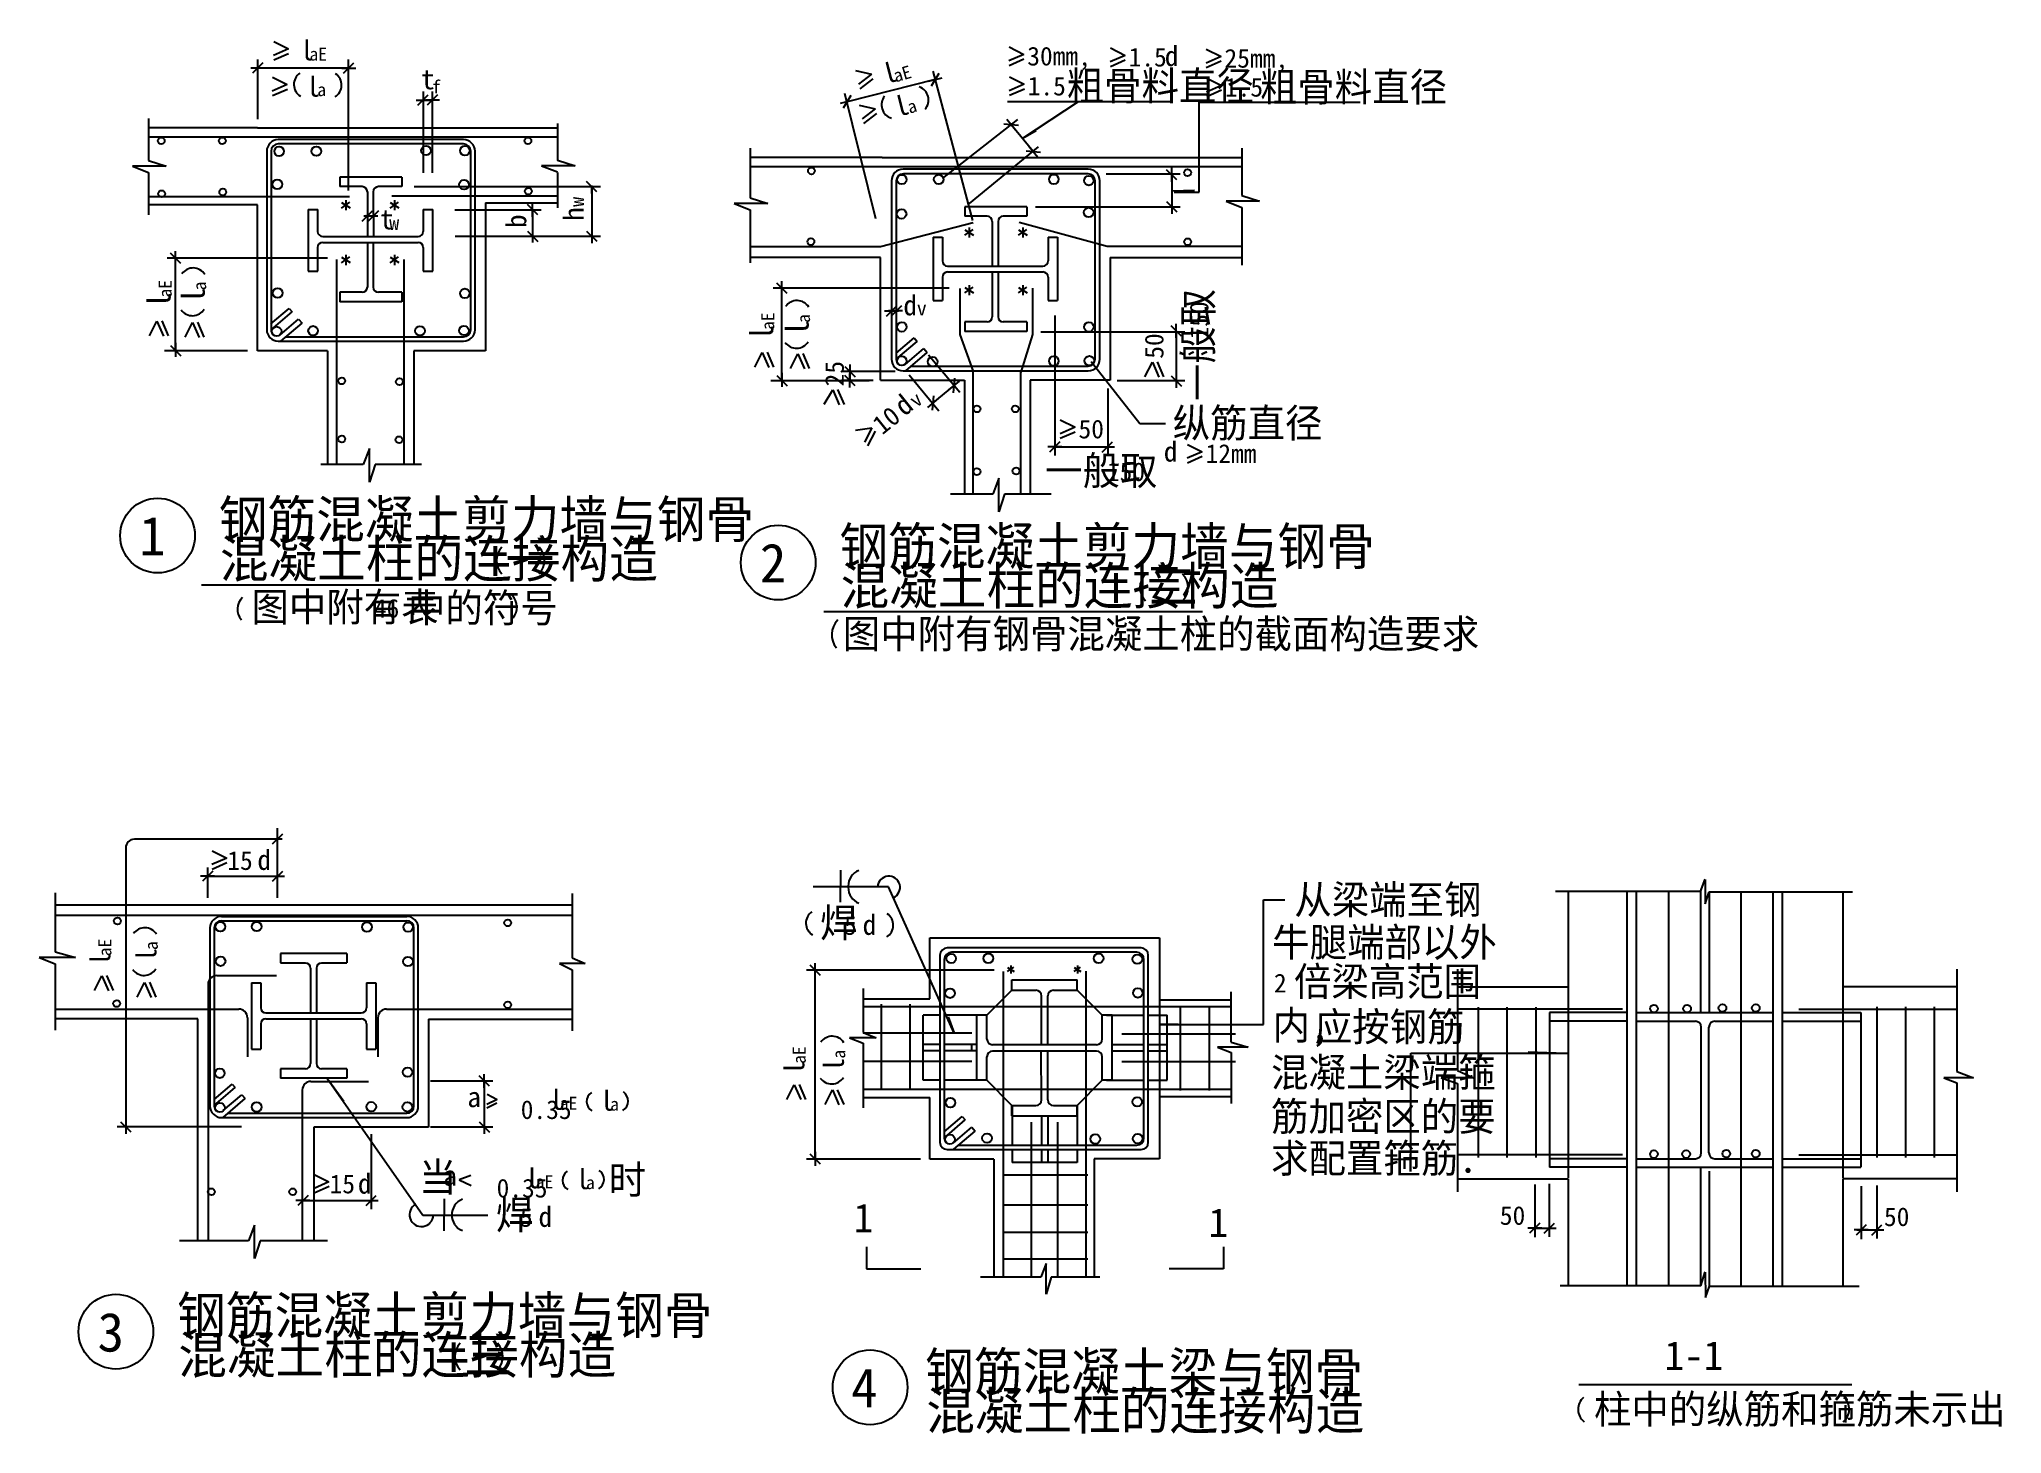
# Model space of a CAD drawing. Header units: metres. Extents: x 313 to 7129, y 3001 to 7844.
import ezdxf

# ---------------------------------------------------------------- set-up
doc = ezdxf.new("R2010")
doc.units = ezdxf.units.M
for name, color, linetype in [('BOR', 3, 'Continuous'), ('FRAMING', 2, 'Continuous'), ('HIDDEN', 3, 'Continuous'), ('Z', 4, 'Continuous')]:
    doc.layers.add(name, color=color, linetype=linetype)

# ---------------------------------------------------------------- blocks, each defined once
blk = doc.blocks.new('A$C3A290405')
at = {"linetype": 'Continuous'}
for p, q in [((51.79, 39.32), (0, 16.56)), ((0.69, 64.84), (51.79, 39.32)), ((52.48, 22.76), (0.69, 0))]:
    blk.add_line(p, q, dxfattribs=at)
blk = doc.blocks.new('CC')
blk.add_line((-24.24, 0), (24.24, 0))
at = {"layer": 'FRAMING', "color": 6}
blk.add_line((-17.83, -17.83), (17.83, 17.83), dxfattribs=at)

msp = doc.modelspace()

# ---------------------------------------------------------------- linework, layer by layer
for p, q in [((1071.83, 7567.14), (1071.83, 7774.33)), ((1387.75, 7319.32), (1387.75, 7774.33)), ((3732.51, 7792.01), (3680.72, 7769.25)), ((3681.41, 7817.54), (3732.51, 7792.01)), ((3733.2, 7775.46), (3681.41, 7752.69)), ((4084.44, 7788.53), (4032.65, 7765.77)), ((4033.34, 7814.06), (4084.44, 7788.53)), ((4085.13, 7771.98), (4033.34, 7749.21)), ((4417.44, 7784.48), (4365.65, 7761.72)), ((4366.34, 7810.01), (4417.44, 7784.48)), ((1096.08, 7744.33), (1047.59, 7744.33)), ((1387.28, 7744.33), (1072.83, 7744.33)), ((1364.03, 7744.33), (1412.52, 7744.33)), ((3424.17, 7704.58), (3119.39, 7627.21)), ((3401.64, 7698.86), (3448.64, 7710.79)), ((3555.13, 7215.39), (3417.24, 7733.77)), ((3682.88, 7713.55), (3733.97, 7688.02)), ((4418.13, 7767.93), (4366.34, 7745.16)), ((4367.81, 7709.5), (4418.9, 7683.98)), ((1647.84, 7380.41), (1647.84, 7663.3)), ((1678.72, 7380.41), (1678.72, 7663.3)), ((3218.24, 7220.67), (3111.04, 7656.04)), ((3733.97, 7688.02), (3682.18, 7665.26)), ((3734.66, 7671.47), (3682.88, 7648.7)), ((4418.9, 7683.98), (4367.12, 7661.21)), ((4419.6, 7667.42), (4367.81, 7644.66)), ((692.64, 7568.69), (692.64, 7423.19)), ((1645.16, 7633.3), (1644.16, 7633.3)), ((1646.16, 7633.3), (1678.72, 7633.3)), ((1679.72, 7633.3), (1680.72, 7633.3)), ((3141.92, 7632.93), (3094.93, 7621)), ((3450.19, 7361.23), (3711.81, 7566.09)), ((3676.43, 7628.2), (4244.48, 7628.2)), ((3921.63, 7626.55), (3728.22, 7500.31)), ((4341.62, 7313.26), (4341.62, 7626.02)), ((4341.62, 7626.02), (4900.69, 7626.02)), ((1071.16, 7536.48), (690.62, 7536.48)), ((1071.16, 7536.48), (1862.54, 7536.48)), ((1862.54, 7536.48), (2112.53, 7536.48)), ((2112.53, 7551.51), (2112.53, 7423.19)), ((3764.82, 7454.88), (3689.33, 7546.21)), ((2781.72, 7465.89), (2781.72, 7293.68)), ((3241.08, 7433.68), (2781.72, 7433.68)), ((3241.08, 7433.68), (4032.46, 7433.68)), ((3544.39, 7273.68), (3783.87, 7470.64)), ((4032.46, 7433.68), (4489.87, 7433.68)), ((4489.87, 7465.89), (4489.87, 7301.31)), ((754.22, 7403.52), (637.54, 7403.52)), ((637.54, 7403.52), (692.64, 7382.1)), ((692.64, 7423.19), (754.22, 7403.52)), ((692.64, 7382.1), (692.64, 7235.1)), ((2057.43, 7404.91), (2112.53, 7383.49)), ((2174.11, 7404.91), (2057.43, 7404.91)), ((2112.53, 7424.58), (2174.11, 7404.91)), ((2112.53, 7382.1), (2112.53, 7258.88)), ((4018.33, 7377.47), (4276.13, 7377.47)), ((4246.13, 7372.53), (4246.13, 7263.88)), ((1615.53, 7332.57), (2261.92, 7332.57)), ((2231.92, 7308.33), (2231.92, 7336.03)), ((2231.92, 7335.43), (2231.92, 7161.53)), ((2781.72, 7293.68), (2843.3, 7274)), ((4254.68, 7313.26), (4341.62, 7313.26)), ((4489.87, 7301.31), (4551.45, 7281.63)), ((1071.16, 7269.27), (692.64, 7269.27)), ((1071.16, 6762.69), (1071.16, 7269.27)), ((1440.4, 7231.01), (1488.89, 7231.01)), ((1448.69, 7231.01), (1447.69, 7231.01)), ((1449.69, 7231.01), (1469.81, 7231.01)), ((1470.81, 7231.01), (1471.81, 7231.01)), ((1756.53, 7252.51), (2056.51, 7252.51)), ((1862.54, 7276.29), (1862.54, 6762.69)), ((1862.54, 7276.29), (2112.53, 7276.29)), ((2026.51, 7251.51), (2026.51, 7163.41)), ((2843.3, 7274), (2726.62, 7274)), ((2726.62, 7274), (2781.72, 7252.58)), ((2781.72, 7252.58), (2781.72, 7067.43)), ((3773.58, 7262.88), (4276.13, 7262.88)), ((4434.77, 7281.63), (4489.87, 7260.21)), ((4551.45, 7281.63), (4434.77, 7281.63)), ((4489.87, 7260.21), (4489.87, 7059.8)), ((1758.23, 7160.53), (2261.92, 7160.53)), ((2026.51, 7186.65), (2026.51, 7138.16)), ((1314.3, 7083.68), (756.94, 7083.68)), ((786.94, 6766.73), (786.94, 7082.68)), ((3235.17, 7086.56), (2781.72, 7086.56)), ((3235.17, 6659.97), (3235.17, 7086.56)), ((4032.46, 7086.56), (4032.46, 6659.89)), ((4032.46, 7086.56), (4489.87, 7086.56)), ((3472.93, 6979.46), (2862.6, 6979.46)), ((2892.6, 6662.5), (2892.6, 6978.46)), ((3310.7, 6901.11), (3262.21, 6901.11)), ((3271.66, 6901.11), (3270.66, 6901.11)), ((3272.66, 6901.11), (3286.45, 6901.11)), ((3287.45, 6901.11), (3288.45, 6901.11)), ((3840.07, 6885.47), (3840.07, 6398.42)), ((3792.16, 6828.64), (4291.86, 6828.64)), ((4261.86, 6830.36), (4261.86, 6658.97)), ((1036.49, 6762.78), (748.8, 6762.78)), ((786.94, 6789.97), (786.94, 6741.48)), ((1314.52, 6762.69), (1071.16, 6762.69)), ((1314.52, 6762.69), (1314.52, 6367.5)), ((1613.97, 6762.69), (1613.97, 6367.5)), ((1862.54, 6762.69), (1613.97, 6762.69)), ((3401.17, 6748.54), (3509.85, 6618.53)), ((2892.6, 6685.75), (2892.6, 6637.26)), ((3286.14, 6690.26), (3098.88, 6690.26)), ((3128.88, 6691.26), (3128.88, 6692.26)), ((3128.88, 6690.26), (3128.88, 6659.1)), ((3334.36, 6679.36), (3436.97, 6554.2)), ((3966.68, 6725.45), (4135.4, 6509.42)), ((4153.38, 6671.75), (4178.9, 6722.85)), ((4178.9, 6722.85), (4201.67, 6671.06)), ((4195.46, 6723.54), (4218.22, 6671.75)), ((3195.12, 6658.56), (2854.46, 6658.56)), ((3039.69, 6577.4), (3068.78, 6626.77)), ((3068.78, 6626.77), (3091.54, 6574.98)), ((3085.33, 6627.46), (3108.1, 6575.67)), ((3209.65, 6659.1), (3098.88, 6659.1)), ((3128.88, 6658.1), (3128.88, 6657.1)), ((3235.17, 6659.97), (3526.7, 6659.97)), ((3417.52, 6581.69), (3490.07, 6641.11)), ((3526.7, 6659.97), (3526.7, 6264.7)), ((3755.1, 6659.89), (3755.1, 6264.7)), ((4032.46, 6659.89), (3755.1, 6659.89)), ((4024.2, 6631.67), (4024.2, 6398.42)), ((4056.59, 6659.66), (4291.86, 6659.66)), ((3148.31, 6487.14), (3205, 6495.45)), ((3205, 6495.45), (3178.94, 6445.24)), ((3215.92, 6482.99), (3189.86, 6432.78)), ((3910.46, 6496.96), (3858.67, 6474.2)), ((3859.36, 6522.49), (3910.46, 6496.96)), ((3911.15, 6480.41), (3859.36, 6457.64)), ((4135.4, 6509.42), (4225.04, 6509.42)), ((1459.67, 6422.6), (1438.26, 6367.5)), ((1459.67, 6305.92), (1459.67, 6422.6)), ((3839.52, 6428.42), (4021.93, 6428.42)), ((4351.85, 6411.79), (4300.06, 6389.02)), ((4300.75, 6437.31), (4351.85, 6411.79)), ((1438.26, 6367.5), (1291.26, 6367.5)), ((1479.35, 6367.5), (1459.67, 6305.92)), ((1640.72, 6367.5), (1479.35, 6367.5)), ((4352.54, 6395.23), (4300.75, 6372.47)), ((3646.1, 6319.79), (3624.69, 6264.7)), ((3646.1, 6203.12), (3646.1, 6319.79)), ((3624.69, 6264.7), (3477.69, 6264.7)), ((3665.78, 6264.7), (3646.1, 6203.12)), ((3827.15, 6264.7), (3665.78, 6264.7)), ((1157.2, 5066.05), (643.51, 5066.05)), ((1141.1, 4862.52), (1141.1, 5105.01)), ((613.51, 5036.05), (613.51, 4068.26)), ((964.54, 5000.71), (912.75, 4977.94)), ((913.44, 5026.23), (964.54, 5000.71)), ((965.23, 4984.15), (913.44, 4961.39)), ((922.01, 4937.77), (873.52, 4937.77)), ((898.77, 4937.77), (1140.1, 4937.77)), ((898.88, 4862.52), (898.88, 4967.77)), ((1116.85, 4937.77), (1165.34, 4937.77)), ((3096.24, 4959.1), (3096.24, 4903.35)), ((6082.32, 4884.69), (6098.29, 4927.52)), ((6098.29, 4926.65), (6098.55, 4841.23)), ((368.36, 4880.36), (368.36, 4674.74)), ((2163.92, 4877.43), (2163.92, 4653.73)), ((3262.63, 4901), (3001.52, 4901)), ((3096.24, 4847.96), (3096.24, 4903.71)), ((3490.31, 4392.33), (3262.63, 4901)), ((4565.33, 4422.44), (4565.33, 4855.48)), ((4565.33, 4855.48), (4638.7, 4855.48)), ((6082.32, 4884.69), (5578.88, 4884.69)), ((5623.11, 4884.69), (5623.11, 4553.1)), ((6098.55, 4841.23), (6113.13, 4883.83)), ((6113.13, 4883.83), (6610.72, 4883.83)), ((6576.76, 4883.83), (6576.76, 4553.1)), ((368.36, 4838.67), (2163.92, 4838.67)), ((3405.98, 4723.93), (4203.95, 4723.93)), ((3405.98, 4511.8), (3405.98, 4723.93)), ((4203.95, 4723.93), (4203.95, 4508.27)), ((313.27, 4655.06), (368.36, 4633.64)), ((439.43, 4655.06), (313.27, 4655.06)), ((368.36, 4674.74), (439.43, 4655.06)), ((2163.92, 4653.73), (2208.81, 4634.06)), ((368.36, 4633.64), (368.36, 4402.47)), ((505.02, 4540.54), (530.54, 4591.64)), ((530.54, 4591.64), (553.31, 4539.85)), ((547.1, 4592.33), (569.86, 4540.54)), ((653.75, 4517.32), (679.27, 4568.42)), ((679.27, 4568.42), (702.04, 4516.63)), ((695.83, 4569.11), (718.59, 4517.32)), ((2208.81, 4634.06), (2119.95, 4634.06)), ((2119.95, 4634.06), (2163.92, 4612.64)), ((2163.92, 4612.64), (2163.92, 4400.23)), ((3630.14, 4611.13), (2978.21, 4611.13)), ((3008.21, 3957.19), (3008.21, 4610.13)), ((5238.71, 4614.94), (5238.71, 4263.44)), ((6972.6, 4614.94), (6972.6, 4259.63)), ((3175.18, 4547.6), (3175.18, 4394.64)), ((3175.18, 4511.8), (3405.98, 4511.8)), ((4203.95, 4508.27), (4203.95, 4172.27)), ((4203.95, 4508.27), (4452.92, 4508.27)), ((4452.92, 4361.6), (4452.92, 4535.75)), ((5238.71, 4553.1), (5623.11, 4553.1)), ((5623.11, 4553.1), (5623.11, 3890.09)), ((6576.76, 4553.1), (6576.76, 3890.09)), ((6972.36, 4553.1), (6576.76, 4553.1)), ((864.41, 4442.28), (368.36, 4442.28)), ((864.41, 3671.15), (864.41, 4442.28)), ((1665.43, 4440.9), (1665.43, 4066.34)), ((1665.43, 4440.9), (2162.2, 4440.9)), ((5860.09, 4463.94), (5972.53, 4463.94)), ((5860.09, 4433.94), (5972.53, 4433.94)), ((6223.8, 4463.94), (6335.22, 4463.94)), ((6223.8, 4433.94), (6335.22, 4433.94)), ((3127.55, 4376.56), (3175.18, 4358.29)), ((3219.99, 4376.56), (3127.55, 4376.56)), ((3175.18, 4394.64), (3219.99, 4376.56)), ((4205.46, 4422.44), (4565.33, 4422.44)), ((3175.18, 4358.29), (3175.18, 4133.37)), ((4511.76, 4343.52), (4405.29, 4343.52)), ((4405.29, 4343.52), (4452.92, 4325.24)), ((4452.92, 4361.6), (4511.76, 4343.52)), ((4452.92, 4325.24), (4452.92, 4147.83)), ((5076.45, 3955.12), (5076.45, 4322.88)), ((5076.45, 4322.88), (5622.51, 4322.88)), ((1311.75, 4237.73), (1645.38, 3760.71)), ((1672.35, 4226.49), (1888.95, 4226.49)), ((5182.02, 4237.81), (5238.71, 4217.88)), ((5294, 4237.81), (5182.02, 4237.81)), ((5238.71, 4263.44), (5294, 4237.81)), ((7031.27, 4237.81), (6927.17, 4237.81)), ((6927.17, 4237.81), (6972.6, 4219.52)), ((6972.6, 4259.63), (7031.27, 4237.81)), ((1858.95, 4225.49), (1858.95, 4067.77)), ((1903.37, 4161.85), (1868.07, 4145.29)), ((1868.79, 4180.56), (1903.37, 4161.85)), ((2910.03, 4162.54), (2935.56, 4213.64)), ((2935.56, 4213.64), (2958.32, 4161.85)), ((2952.11, 4214.33), (2974.88, 4162.54)), ((3042.21, 4144.53), (3067.73, 4195.63)), ((3067.73, 4195.63), (3090.5, 4143.84)), ((3084.29, 4196.32), (3107.05, 4144.53)), ((3175.18, 4169.31), (3405.98, 4169.31)), ((3405.98, 3955.25), (3405.98, 4169.31)), ((4203.95, 4172.24), (4452.92, 4172.24)), ((4203.95, 4172.24), (4203.95, 3955.61)), ((5238.71, 4217.88), (5238.71, 3841.8)), ((6972.6, 4219.52), (6972.6, 3841.8)), ((613.51, 4091.5), (613.51, 4043.01)), ((1902.65, 4148.89), (1867.35, 4132.34)), ((1015.66, 4067.26), (583.51, 4067.26)), ((1665.43, 4066.34), (1266.84, 4066.34)), ((1266.84, 4066.34), (1266.84, 3671.15)), ((1465.9, 4041.44), (1465.9, 3781.39)), ((1672.35, 4066.77), (1888.95, 4066.77)), ((3373.93, 3955.2), (2978.21, 3955.2)), ((3008.21, 3980.44), (3008.21, 3931.95)), ((3628.95, 3955.25), (3405.98, 3955.25)), ((3628.95, 3955.25), (3628.95, 3544.85)), ((3977.39, 3955.61), (3977.39, 3544.85)), ((4203.95, 3955.61), (3977.39, 3955.61)), ((5010.97, 3955.12), (5076.45, 3955.12)), ((5860.09, 3956.61), (5972.53, 3956.61)), ((6223.8, 3956.61), (6335.22, 3956.61)), ((1268.19, 3901.78), (1319.29, 3876.26)), ((5238.71, 3886.47), (5623.11, 3886.47)), ((5623.11, 3886.47), (5623.11, 3514.92)), ((5860.09, 3926.61), (5972.53, 3926.61)), ((6223.8, 3926.61), (6335.22, 3926.61)), ((6576.76, 3886.47), (6576.76, 3514.05)), ((6972.36, 3886.47), (6576.76, 3886.47)), ((1319.29, 3876.26), (1267.5, 3853.5)), ((1319.98, 3859.7), (1268.19, 3836.94)), ((1719.15, 3816.83), (1719.15, 3761.08)), ((5507.05, 3867.4), (5507.05, 3683.71)), ((5557.46, 3869.12), (5557.46, 3685.43)), ((6640.59, 3861.21), (6640.59, 3677.52)), ((6695.06, 3862.94), (6695.06, 3679.24)), ((1230.14, 3811.39), (1464.9, 3811.39)), ((1645.38, 3760.71), (1870.73, 3760.71)), ((1719.15, 3705.69), (1719.15, 3761.44)), ((1061.35, 3726.25), (1039.93, 3671.15)), ((1061.35, 3609.57), (1061.35, 3726.25)), ((5508.05, 3715.43), (5556.46, 3715.43)), ((6625.35, 3709.24), (6694.06, 3709.24)), ((1039.93, 3671.15), (800.68, 3671.15)), ((1081.02, 3671.15), (1061.35, 3609.57)), ((1314.59, 3671.15), (1081.02, 3671.15)), ((3791.49, 3544.85), (3582.54, 3544.85)), ((3809.76, 3592.48), (3791.49, 3544.85)), ((3809.76, 3486.01), (3809.76, 3592.48)), ((3827.84, 3544.85), (3809.76, 3486.01)), ((3996.77, 3544.85), (3827.84, 3544.85)), ((6083.41, 3514.92), (6099.18, 3563.12)), ((6099.18, 3562.25), (6099.84, 3474.06)), ((6083.41, 3514.92), (5595.1, 3514.92)), ((6099.84, 3474.06), (6113.36, 3514.05)), ((6113.36, 3514.05), (6633.81, 3514.05))]:
    msp.add_line(p, q)
for points in [[(3775.8, 7526.53), (3729.26, 7499.56)], [(4324.89, 7319.66), (4248.25, 7316.84)], [(3470.38, 4449.09), (3490.2, 4392.18)], [(4268.04, 4422.27), (4204.04, 4422.27)], [(5484.7, 4328.02), (5614.27, 4322.92)], [(1371.25, 4155.45), (1318.44, 4226.87)]]:
    msp.add_lwpolyline(points)
for centre, radius, start, end in [((643.51, 5036.05), 30, 90, 180), ((643.51, 5036.05), 30, 90, 180), ((643.51, 5036.05), 30, 90, 180), ((3181.58, 4903.35), 58.81, 111.69, 180.44), ((3263.78, 4898.75), 39.01, 293.89, 176.68), ((3181.58, 4898.65), 58.81, 179.56, 248.31), ((1640.51, 3762.27), 41.36, 118.2, 357.85), ((1804.5, 3761.08), 58.81, 111.69, 180.44), ((1804.5, 3761.44), 58.81, 179.56, 248.31)]:
    msp.add_arc(centre, radius, start, end)
at = {"layer": 'BOR'}
for centre in [(724.16, 6120.59), (2879.57, 6027.06), (579.46, 3355.79), (3198.58, 3162.48)]:
    msp.add_circle(centre, 129.85, dxfattribs=at)
at = {"layer": 'FRAMING'}
for p, q in [((1089.67, 7762.17), (1054, 7726.5)), ((1370.44, 7726.5), (1406.11, 7762.17)), ((3412.24, 7683.15), (3438.04, 7726.5)), ((3131.32, 7648.64), (3105.53, 7605.29)), ((692.64, 7505.85), (2112.53, 7505.85)), ((1572.41, 7365.52), (1357.5, 7365.52)), ((1357.5, 7365.52), (1357.5, 7333)), ((1572.41, 7365.52), (1572.41, 7333)), ((2781.72, 7403.05), (4489.87, 7403.05)), ((3956.54, 7392.97), (3313.24, 7392.97)), ((3955.54, 7376.97), (3314.24, 7376.97)), ((692.64, 7298.45), (1390.32, 7298.45)), ((1434.89, 7332.65), (1357.5, 7332.65)), ((1452.89, 7314.65), (1452.89, 7159.33)), ((1473.2, 7314.65), (1473.66, 7155.72)), ((1572.41, 7332.65), (1491.2, 7332.65)), ((1537.83, 7300.95), (2113.29, 7300.95)), ((2249.75, 7314.74), (2214.08, 7350.41)), ((3273.24, 7352.97), (3273.24, 6732.92)), ((3289.24, 7351.97), (3289.24, 6733.92)), ((3980.54, 6733.92), (3980.54, 7351.97)), ((3996.54, 6732.92), (3996.54, 7352.97)), ((1247.38, 7253.73), (1247.38, 7039.44)), ((1247.38, 7253.73), (1280.24, 7253.73)), ((1279.83, 7253.73), (1279.83, 7177.33)), ((1435.25, 7213.17), (1470.92, 7248.84)), ((1491.05, 7248.84), (1455.38, 7213.17)), ((1646.89, 7253.73), (1646.89, 7177.33)), ((1646.89, 7253.73), (1679.74, 7253.73)), ((1679.34, 7253.73), (1679.34, 7039.44)), ((3742.62, 7262.63), (3527.71, 7262.63)), ((3527.71, 7262.63), (3527.71, 7230.12)), ((3605.1, 7229.77), (3527.71, 7229.77)), ((3742.62, 7229.77), (3661.42, 7229.77)), ((3742.62, 7262.63), (3742.62, 7230.12)), ((1297.83, 7159.33), (1628.89, 7159.33)), ((2008.68, 7178.01), (2044.35, 7142.34)), ((3234.3, 7124.66), (3556.99, 7207.96)), ((3417.59, 7157.44), (3417.59, 6936.56)), ((3417.59, 7157.44), (3450.45, 7157.44)), ((3450.04, 7157.44), (3450.04, 7074.45)), ((3623.1, 7211.77), (3623.1, 7056.45)), ((3643.42, 7211.77), (3643.87, 7052.84)), ((4022.07, 7124.23), (3715.95, 7207.84)), ((3817.1, 7157.44), (3849.95, 7157.44)), ((3817.1, 7157.44), (3817.1, 7074.45)), ((3849.55, 7157.44), (3849.55, 6936.56)), ((1279.83, 7121.01), (1279.83, 7039.44)), ((1297.83, 7139.01), (1628.89, 7139.01)), ((1452.89, 7139.01), (1452.89, 6983.51)), ((1473.2, 7139.01), (1473.2, 6983.51)), ((1646.89, 7121.01), (1646.89, 7039.44)), ((2781.72, 7124.23), (3234.3, 7124.66)), ((4489.87, 7124.23), (4022.07, 7124.23)), ((1247.38, 7039.44), (1280.24, 7039.44)), ((1346.6, 6367.5), (1346.6, 7080.07)), ((1580.42, 6367.5), (1580.42, 7080.07)), ((1646.89, 7039.44), (1679.74, 7039.44)), ((3468.04, 7056.45), (3799.1, 7056.45)), ((3468.04, 7036.13), (3799.1, 7036.13)), ((3623.1, 7036.13), (3623.1, 6880.63)), ((3643.42, 7036.13), (3643.42, 6880.63)), ((1357.5, 6965.51), (1357.5, 6932.32)), ((1434.89, 6965.51), (1357.5, 6965.51)), ((1572.41, 6965.51), (1491.2, 6965.51)), ((1572.41, 6965.51), (1572.41, 6932.32)), ((3450.04, 7018.13), (3450.04, 6936.56)), ((3510.89, 6978.94), (3510.89, 6819.2)), ((3762.23, 6980.06), (3762.23, 6819.2)), ((3817.1, 7018.13), (3817.1, 6936.56)), ((1118.02, 6855.96), (1180.64, 6909.28)), ((1118.51, 6835.52), (1191.26, 6897.43)), ((1180.64, 6909.28), (1191.26, 6897.43)), ((1572.41, 6932.65), (1357.5, 6932.65)), ((3307.35, 6918.94), (3271.68, 6883.27)), ((3417.59, 6936.56), (3450.45, 6936.56)), ((3817.1, 6936.56), (3849.95, 6936.56)), ((1148.94, 6817.14), (1213.76, 6872.31)), ((1151.79, 6795.57), (1225.96, 6858.7)), ((1213.76, 6872.31), (1225.96, 6858.7)), ((3510.89, 6819.2), (3556.18, 6691.04)), ((3527.71, 6862.63), (3527.71, 6829.43)), ((3605.1, 6862.63), (3527.71, 6862.63)), ((3742.62, 6829.77), (3527.71, 6829.77)), ((3742.62, 6862.63), (3661.42, 6862.63)), ((3762.23, 6819.2), (3721.91, 6688.37)), ((3742.62, 6862.63), (3742.62, 6829.43)), ((769.1, 6780.47), (804.77, 6744.8)), ((3289.24, 6753.63), (3351.87, 6806.94)), ((3289.74, 6733.18), (3362.48, 6795.09)), ((3320.17, 6714.8), (3384.98, 6769.98)), ((3323.01, 6693.24), (3397.18, 6756.36)), ((3351.87, 6806.94), (3362.48, 6795.09)), ((3384.98, 6769.98), (3397.18, 6756.36)), ((3313.24, 6692.92), (3956.54, 6692.92)), ((3340.1, 6708.92), (3955.54, 6708.92)), ((3556.18, 6264.7), (3556.18, 6691.04)), ((3721.91, 6264.7), (3721.91, 6688.37)), ((2874.76, 6676.24), (2910.43, 6640.57)), ((1123.26, 5049.66), (1158.93, 5085.33)), ((915.6, 4955.6), (879.93, 4919.93)), ((1123.26, 4919.93), (1158.93, 4955.6)), ((5827.51, 3514.92), (5827.51, 4884.69)), ((5860.09, 3514.92), (5860.09, 4884.69)), ((5972.53, 3514.92), (5972.53, 4884.69)), ((6223.8, 3514.92), (6223.8, 4883.83)), ((6335.22, 3514.92), (6335.22, 4883.83)), ((6367.8, 3514.92), (6367.8, 4883.83)), ((368.36, 4802.05), (2163.92, 4802.05)), ((946.21, 4798.16), (1589.51, 4798.16)), ((946.21, 4783.16), (1589.51, 4783.16)), ((906.21, 4758.16), (906.21, 4139.38)), ((921.21, 4758.16), (921.21, 4139.38)), ((1614.51, 4139.38), (1614.51, 4758.16)), ((1629.51, 4139.38), (1629.51, 4758.16)), ((1381.16, 4668.96), (1150.89, 4668.96)), ((1150.89, 4668.96), (1150.89, 4636.44)), ((1237.49, 4636.09), (1150.89, 4636.09)), ((1381.16, 4636.09), (1293.81, 4636.09)), ((1381.16, 4668.96), (1381.16, 4636.44)), ((929.79, 4592.29), (1137.73, 4592.29)), ((1049.99, 4566.83), (1049.99, 4336.74)), ((1049.99, 4566.83), (1082.85, 4566.83)), ((1082.44, 4566.83), (1082.44, 4480.77)), ((1255.49, 4618.09), (1255.49, 4462.77)), ((1275.81, 4618.09), (1276.26, 4459.16)), ((1449.5, 4566.83), (1449.5, 4480.77)), ((1449.5, 4566.83), (1482.34, 4566.83)), ((1481.95, 4566.83), (1481.95, 4336.74)), ((3660.43, 4606.27), (3660.43, 3545.46)), ((3675.68, 4621.05), (3698.87, 4606.91)), ((3675.8, 4606.29), (3698.19, 4621.68)), ((3687.21, 4627.33), (3687.21, 4600.16)), ((3691.43, 4541.6), (3691.43, 4577.78)), ((3691.43, 4577.42), (3917.57, 4577.42)), ((3907.35, 4621.05), (3930.55, 4606.91)), ((3907.48, 4606.29), (3929.87, 4621.68)), ((3917.57, 4541.6), (3917.57, 4577.78)), ((3918.89, 4627.33), (3918.89, 4600.16)), ((3948.03, 4607.69), (3948.03, 3545.46)), ((899.79, 4562.29), (899.79, 3671.15)), ((3691.43, 4541.6), (3604.52, 4455.29)), ((3691.43, 4541.6), (3774.21, 4541.6)), ((3793.83, 4352.49), (3793.83, 4521.98)), ((3815.98, 4352.49), (3815.98, 4521.98)), ((3835.6, 4541.6), (3917.57, 4541.6)), ((4004.61, 4455.29), (3917.57, 4541.6)), ((368.36, 4476.14), (1006.02, 4476.14)), ((1036.02, 4446.14), (1036.02, 4310.45)), ((1100.44, 4462.77), (1431.5, 4462.77)), ((1100.44, 4442.45), (1431.5, 4442.45)), ((1255.49, 4442.45), (1255.49, 4286.95)), ((1275.81, 4442.45), (1275.81, 4286.95)), ((1489.59, 4446.14), (1489.59, 4310.45)), ((1519.59, 4476.14), (2163.92, 4476.14)), ((3175.18, 4485.21), (4452.92, 4485.21)), ((3236.74, 4493.8), (3236.74, 4195.97)), ((3336.74, 4493.8), (3336.74, 4195.97)), ((3382.5, 4229.33), (3382.5, 4455.29)), ((3441.44, 4455.29), (3382.5, 4455.29)), ((3604.52, 4455.29), (3456.44, 4455.29)), ((3569.15, 4229.33), (3569.15, 4455.29)), ((3604.52, 4372.11), (3604.52, 4455.29)), ((4039.98, 4455.29), (4004.16, 4455.29)), ((4004.61, 4372.11), (4004.61, 4455.29)), ((4020.15, 4455.29), (4149.75, 4455.29)), ((4039.98, 4229.33), (4039.98, 4455.29)), ((4164.75, 4455.29), (4230.91, 4455.29)), ((4230.91, 4229.33), (4230.91, 4455.29)), ((4275.76, 4487.77), (4275.76, 4193.05)), ((4375.76, 4487.77), (4375.76, 4193.05)), ((5812.27, 4476.05), (5238.71, 4476.05)), ((5310.39, 4482.91), (5310.39, 3960.69)), ((5410.39, 4482.91), (5410.39, 3960.69)), ((5510.39, 4482.91), (5510.39, 3960.69)), ((5558.1, 4463.94), (5558.1, 3956.61)), ((5824.33, 4463.94), (5558.1, 4463.94)), ((5824.33, 4433.94), (5558.1, 4433.94)), ((5972.53, 4463.94), (6223.8, 4463.94)), ((5972.53, 4433.94), (6064.79, 4433.94)), ((6131.99, 4433.94), (6223.8, 4433.94)), ((6367.8, 4463.94), (6639.93, 4463.94)), ((6367.8, 4433.94), (6639.93, 4433.94)), ((6424.51, 4476.05), (6972.78, 4476.05)), ((6639.93, 4463.94), (6639.93, 3956.61)), ((6694.68, 4483.72), (6694.68, 3960.92)), ((6794.68, 4483.72), (6794.68, 3960.92)), ((6894.68, 4483.72), (6894.68, 3960.92)), ((1082.44, 4424.45), (1082.44, 4336.74)), ((1449.5, 4424.45), (1449.5, 4336.74)), ((3551.95, 4392.43), (3175.18, 4392.43)), ((4072.72, 4390.4), (4467.43, 4390.4)), ((6084.79, 3976.61), (6084.79, 4413.94)), ((6111.99, 3976.61), (6111.99, 4413.94)), ((1049.99, 4336.74), (1082.85, 4336.74)), ((1449.5, 4336.74), (1482.34, 4336.74)), ((3551.95, 4331.47), (3551.95, 4353.27)), ((3604.52, 4229.33), (3604.52, 4310.72)), ((3984.99, 4352.49), (3624.14, 4352.49)), ((3984.99, 4330.34), (3624.14, 4330.34)), ((3793.83, 4161.04), (3793.35, 4330.34)), ((3815.98, 4161.04), (3815.98, 4330.34)), ((4004.61, 4229.33), (4004.61, 4310.72)), ((4072.72, 4294.59), (4467.43, 4294.59)), ((1150.89, 4268.95), (1150.89, 4235.76)), ((1237.49, 4268.95), (1150.89, 4268.95)), ((1381.16, 4236.09), (1150.89, 4236.09)), ((1381.16, 4268.95), (1293.81, 4268.95)), ((1381.16, 4268.95), (1381.16, 4235.76)), ((3551.95, 4293.61), (3175.18, 4293.61)), ((3441.44, 4229.33), (3382.5, 4229.33)), ((3604.52, 4229.33), (3456.44, 4229.33)), ((3691.43, 4141.04), (3604.52, 4229.33)), ((3917.57, 4141.42), (4004.16, 4229.33)), ((4039.98, 4229.33), (4004.16, 4229.33)), ((4020.15, 4229.33), (4149.75, 4229.33)), ((4164.75, 4229.33), (4230.91, 4229.33)), ((920.79, 4162.36), (983.41, 4215.67)), ((921.28, 4141.91), (994.03, 4203.82)), ((951.52, 4099.38), (1028.73, 4165.09)), ((951.72, 4123.53), (1016.53, 4178.71)), ((983.41, 4215.67), (994.03, 4203.82)), ((1016.53, 4178.71), (1028.73, 4165.09)), ((1226.93, 4195.13), (1226.93, 3671.15)), ((1256.93, 4225.13), (1456.88, 4225.13)), ((3175.18, 4198.45), (4452.92, 4198.45)), ((946.21, 4099.38), (1589.51, 4099.38)), ((969.14, 4114.38), (1589.51, 4114.38)), ((3456.15, 4049.85), (3518.77, 4103.16)), ((3456.64, 4029.4), (3529.39, 4091.31)), ((3518.77, 4103.16), (3529.39, 4091.31)), ((3691.43, 4141.42), (3774.21, 4141.42)), ((3691.43, 4105.6), (3691.43, 4141.04)), ((3691.43, 4105.6), (3917.57, 4105.6)), ((3691.61, 4141.42), (3691.61, 4003.49)), ((3835.6, 4141.42), (3917.57, 4141.42)), ((3917.57, 4141.42), (3917.57, 4003.49)), ((3917.57, 4105.6), (3917.57, 4141.04)), ((595.68, 4085.09), (631.35, 4049.42)), ((3487.07, 4011.02), (3551.89, 4066.2)), ((3489.92, 3989.46), (3564.09, 4052.58)), ((3551.89, 4066.2), (3564.09, 4052.58)), ((3758.13, 4083.66), (3758.13, 3545.46)), ((3849.89, 4083.66), (3849.89, 3545.46)), ((2989.38, 3974.03), (3025.05, 3938.36)), ((3691.61, 3988.49), (3691.61, 3943.06)), ((3917.57, 3988.49), (3917.57, 3943.06)), ((5812.27, 3970.37), (5238.71, 3970.37)), ((5558.1, 3959.11), (5558.1, 3926.61)), ((5824.33, 3956.61), (5558.1, 3956.61)), ((5972.53, 3956.61), (6064.79, 3956.61)), ((6131.99, 3956.61), (6223.8, 3956.61)), ((6367.8, 3956.61), (6639.93, 3956.61)), ((6424.51, 3970.37), (6972.78, 3970.37)), ((6639.93, 3959.11), (6639.93, 3926.61)), ((3917.57, 3943.06), (3691.61, 3943.06)), ((5824.33, 3926.61), (5558.1, 3926.61)), ((5972.53, 3926.61), (6223.8, 3926.61)), ((6367.8, 3926.61), (6639.93, 3926.61)), ((3186.44, 3651.07), (3186.44, 3574.57)), ((4425.82, 3651.07), (4425.82, 3574.57)), ((3186.44, 3574.57), (3375.12, 3574.57)), ((4425.82, 3574.57), (4237.15, 3574.57)), ((5660.04, 3172.65), (6608.11, 3172.65))]:
    msp.add_line(p, q, dxfattribs=at)
for points in [[(1143.32, 6795.72), (1786.62, 6795.72, 0.41), (1826.62, 6835.72), (1826.62, 7455.77, 0.41), (1786.62, 7495.77), (1143.32, 7495.77, 0.41), (1103.32, 7455.77), (1103.32, 6835.72, 0.41)], [(3466.44, 3988.49), (4139.75, 3988.49, 0.41), (4164.75, 4013.49), (4164.75, 4663.54, 0.41), (4139.75, 4688.54), (3466.44, 4688.54, 0.41), (3441.44, 4663.54), (3441.44, 4013.49, 0.41)]]:
    msp.add_lwpolyline(points, format="xyb", close=True, dxfattribs=at)
for points in [[(1169.59, 6810.72), (1786.62, 6810.72, 0.41), (1811.62, 6835.72), (1811.62, 7455.77, 0.41), (1786.62, 7480.77), (1143.32, 7480.77, 0.41), (1118.32, 7455.77), (1118.32, 6835.72, 0.22), (1127.21, 6816.6, 0.22)], [(3506.41, 4003.49), (4124.75, 4003.49, 0.41), (4149.75, 4028.49), (4149.75, 4648.54, 0.41), (4124.75, 4673.54), (3481.44, 4673.54, 0.41), (3456.44, 4648.54), (3456.44, 4028.49, 0.21), (3464.34, 4010.26, 0.21)]]:
    msp.add_lwpolyline(points, format="xyb", dxfattribs=at)
for centre, radius in [((736.79, 7491.75), 11.94), ((949.08, 7491.75), 11.94), ((2010.14, 7491.75), 11.94), ((1146.35, 7455.18), 16.59), ((1275.69, 7455.6), 16.59), ((1656.61, 7457.91), 16.59), ((1791.57, 7457.49), 16.59), ((2995.16, 7387.21), 11.94), ((3309.01, 7357.23), 16.59), ((3437.03, 7357.65), 16.59), ((3836.73, 7358.02), 16.59), ((3958.46, 7353.63), 16.59), ((4301.33, 7381.41), 11.94), ((738.53, 7307.62), 11.94), ((950.82, 7313.74), 11.94), ((1140.1, 7340.71), 16.59), ((1788.56, 7339.53), 16.59), ((2011.88, 7316.8), 11.94), ((3308.1, 7237.71), 16.59), ((3957.77, 7243.01), 16.59), ((2992.94, 7141.72), 11.94), ((4301.33, 7140.87), 11.94), ((1141.23, 6963.3), 16.59), ((1791.2, 6961.67), 16.59), ((1137.61, 6829.76), 16.59), ((1264.33, 6832.05), 16.59), ((1635.49, 6831.82), 16.59), ((1788.19, 6832.76), 16.59), ((3309.12, 6845.26), 16.59), ((3958.57, 6845.26), 16.59), ((3308.84, 6727.42), 16.59), ((3415.85, 6724.83), 16.59), ((3836.88, 6726.87), 16.59), ((3960.23, 6727.81), 16.59), ((1363.62, 6657.96), 11.94), ((1564.15, 6654.9), 11.94), ((3569.84, 6560.69), 11.94), ((3702.95, 6560.87), 11.94), ((1363.64, 6456.35), 11.94), ((1562.82, 6453.29), 11.94), ((3569.93, 6342.47), 11.94), ((3705.64, 6345.25), 11.94), ((584.61, 4782.26), 11.94), ((942.3, 4762.47), 16.59), ((1068.39, 4762.89), 16.59), ((1451.4, 4761.24), 16.59), ((1594.46, 4760.82), 16.59), ((1940.38, 4775.59), 11.94), ((942.99, 4642.28), 16.59), ((1593.77, 4641.39), 16.59), ((3480.45, 4651.97), 16.59), ((3609.19, 4652.39), 16.59), ((3992.32, 4652.39), 16.59), ((4126.79, 4649.56), 16.59), ((582.38, 4495.39), 11.94), ((1940.38, 4490.94), 11.94), ((3476.32, 4531.17), 16.59), ((4128.5, 4532.3), 16.59), ((5920.74, 4477.99), 13.35), ((6036.25, 4477.99), 13.35), ((6158.89, 4479.62), 13.35), ((6274.67, 4479.62), 13.35), ((940.48, 4253.36), 16.59), ((1592.44, 4257.18), 16.59), ((3477.74, 4151.15), 16.59), ((4126.42, 4154.14), 16.59), ((940.76, 4134.29), 16.59), ((1068.22, 4136.02), 16.59), ((1466.35, 4137.11), 16.59), ((1591.75, 4136.41), 16.59), ((3476.02, 4024.05), 16.59), ((3604.87, 4027.92), 16.59), ((3980.75, 4025.08), 16.59), ((4128.13, 4026.03), 16.59), ((5920.74, 3972.36), 13.35), ((6032.88, 3972.36), 13.35), ((6171.97, 3973.99), 13.35), ((6274.67, 3973.99), 13.35), ((911.09, 3841.59), 11.94), ((1193.72, 3841.59), 11.94)]:
    msp.add_circle(centre, radius, dxfattribs=at)
for centre, radius, start, end in [((3313.24, 7352.97), 40, 90, 180), ((3314.24, 7351.97), 25, 90, 180), ((3955.54, 7351.97), 25, 0, 90), ((3956.54, 7352.97), 40, 0, 90), ((1434.89, 7314.65), 18, 0, 90), ((1491.2, 7314.65), 18, 90, 180), ((3605.1, 7211.77), 18, 0, 90), ((3661.42, 7211.77), 18, 90, 180), ((1297.83, 7177.33), 18, 180, 270), ((1628.89, 7177.33), 18, 270, 0), ((1297.83, 7121.01), 18, 90, 180), ((1628.89, 7121.01), 18, 0, 90), ((3468.04, 7074.45), 18, 180, 270), ((3468.04, 7018.13), 18, 90, 180), ((3799.1, 7074.45), 18, 270, 0), ((3799.1, 7018.13), 18, 0, 90), ((1434.89, 6983.51), 18, 270, 0), ((1491.2, 6983.51), 18, 180, 270), ((3605.1, 6880.63), 18, 270, 0), ((3661.42, 6880.63), 18, 180, 270), ((3313.24, 6732.92), 40, 180, 270), ((3314.24, 6733.92), 25, 180, 234.85), ((3955.54, 6733.92), 25, 270, 0), ((3956.54, 6732.92), 40, 270, 0), ((946.21, 4758.16), 40, 90, 180), ((946.21, 4758.16), 25, 90, 180), ((1589.51, 4758.16), 40, 0, 90), ((1589.51, 4758.16), 25, 0, 90), ((1237.49, 4618.09), 18, 0, 90), ((1293.81, 4618.09), 18, 90, 180), ((929.79, 4562.29), 30, 90, 180), ((3774.21, 4521.98), 19.62, 0, 90), ((3835.6, 4521.98), 19.62, 90, 180), ((1006.02, 4446.14), 30, 0, 90), ((1100.44, 4480.77), 18, 180, 270), ((1100.44, 4424.45), 18, 90, 180), ((1431.5, 4480.77), 18, 270, 0), ((1431.5, 4424.45), 18, 0, 90), ((1519.59, 4446.14), 30, 90, 180), ((6064.79, 4413.94), 20, 360, 90), ((6131.99, 4413.94), 20, 90, 180), ((3624.14, 4372.11), 19.62, 180, 270), ((3984.99, 4372.11), 19.62, 270, 0), ((3624.14, 4310.72), 19.62, 90, 180), ((3984.99, 4310.72), 19.62, 0, 90), ((1237.49, 4286.95), 18, 270, 0), ((1293.81, 4286.95), 18, 180, 270), ((1256.93, 4195.13), 30, 90, 180), ((3774.21, 4161.04), 19.62, 270, 360), ((3835.6, 4161.04), 19.62, 180, 270), ((946.21, 4139.38), 40, 180, 270), ((946.21, 4139.38), 25, 180, 223.22), ((1589.51, 4139.38), 25, 270, 0), ((1589.51, 4139.38), 40, 270, 0), ((6064.79, 3976.61), 20, 270, 360), ((6131.99, 3976.61), 20, 180, 270)]:
    msp.add_arc(centre, radius, start, end, dxfattribs=at)
at = {"layer": 'HIDDEN'}
for p, q in [((6083.33, 4463.94), (6083.33, 4887.41)), ((6113.45, 4463.94), (6113.45, 4883.83)), ((3441.44, 4353.35), (3382.62, 4353.35)), ((3441.44, 4331.44), (3382.62, 4331.44)), ((3568.88, 4353.35), (3456.44, 4353.35)), ((3568.88, 4331.44), (3456.44, 4331.44)), ((4039.98, 4353.35), (4149.75, 4353.35)), ((4039.98, 4331.44), (4149.75, 4331.44)), ((4164.75, 4353.35), (4230.79, 4353.35)), ((4164.75, 4331.44), (4230.79, 4331.44)), ((3793.55, 4105.79), (3793.55, 4003.49)), ((3815.46, 4105.79), (3815.46, 4003.49)), ((3793.55, 3988.49), (3793.55, 3943.18)), ((3815.46, 3988.49), (3815.46, 3943.18)), ((6083.33, 3514.92), (6083.33, 3926.61)), ((6113.45, 3514.05), (6113.45, 3913.27))]:
    msp.add_line(p, q, dxfattribs=at)
at = {"layer": 'Z'}
for p, q in [((1362.88, 7277.5), (1393.04, 7259.12)), ((1363.05, 7258.31), (1392.15, 7278.32)), ((1377.87, 7285.66), (1377.87, 7250.33)), ((1531.8, 7277.5), (1561.96, 7259.12)), ((1531.96, 7258.31), (1561.07, 7278.32)), ((1546.79, 7285.66), (1546.79, 7250.33)), ((3527.74, 7182.81), (3557.9, 7164.42)), ((3527.9, 7163.61), (3557, 7183.62)), ((3542.73, 7190.96), (3542.73, 7155.64)), ((3713.84, 7182.81), (3744, 7164.42)), ((3714.01, 7163.61), (3743.11, 7183.62)), ((3728.83, 7190.96), (3728.83, 7155.64)), ((1363.05, 7068.22), (1392.15, 7088.23)), ((1377.87, 7095.57), (1377.87, 7060.24)), ((1531.96, 7068.22), (1561.07, 7088.23)), ((1546.79, 7095.57), (1546.79, 7060.24)), ((1362.88, 7087.41), (1393.04, 7069.03)), ((1531.8, 7087.41), (1561.96, 7069.03)), ((3527.74, 6982.44), (3557.9, 6964.05)), ((3527.9, 6963.24), (3557, 6983.25)), ((3542.73, 6990.6), (3542.73, 6955.27)), ((3713.84, 6982.44), (3744, 6964.05)), ((3714.01, 6963.24), (3743.11, 6983.25)), ((3728.83, 6990.6), (3728.83, 6955.27)), ((877.27, 5949.99), (2092.02, 5949.99)), ((3038.57, 5856.5), (4352.95, 5856.5)), ((1812.15, 3898.79), (1772.14, 3883.63)), ((3658.24, 3900.99), (3954.33, 3900.99)), ((1772.14, 3883.63), (1813.53, 3862.96)), ((3658.24, 3796.53), (3954.33, 3796.53)), ((3658.24, 3700.99), (3954.33, 3700.99)), ((3658.24, 3608.7), (3954.33, 3608.7))]:
    msp.add_line(p, q, dxfattribs=at)
for centre, radius, start, end in [((1245.36, 7687.37), 47.89, 124.72, 238.22), ((1315.39, 7685.31), 47.89, 301.78, 55.28), ((3286.13, 7616.48), 47.89, 140.51, 254.01), ((3354.08, 7633.56), 47.89, 317.57, 71.07), ((847.66, 7002.14), 47.89, 31.78, 145.28), ((845.6, 6932.12), 47.89, 214.72, 328.22), ((2944.82, 6889.07), 47.89, 31.78, 145.28), ((2942.77, 6819.04), 47.89, 214.72, 328.22), ((1966.94, 6034.01), 65.67, 135.27, 224.73), ((2002.81, 6034.01), 65.67, 315.27, 44.73), ((4201.7, 5940.48), 65.67, 135.27, 224.73), ((4237.57, 5940.48), 65.67, 315.27, 44.73), ((1059.02, 5865.43), 57.31, 134.8, 220.21), ((1914.99, 5871.99), 57.31, 319.79, 45.2), ((3136.96, 5776.66), 71.64, 134.8, 220.21), ((4279.16, 5776.66), 71.64, 319.79, 45.2), ((3023.5, 4774.87), 47.89, 124.72, 238.22), ((3231.28, 4767.4), 47.89, 301.78, 55.28), ((679.65, 4711.09), 47.89, 31.78, 145.28), ((677.59, 4641.06), 47.89, 214.72, 328.22), ((3067.3, 4334.09), 47.89, 31.78, 145.28), ((3065.25, 4264.06), 47.89, 214.72, 328.22), ((2252.54, 4154.92), 38.31, 124.72, 238.22), ((2320.27, 4157), 38.31, 301.78, 55.28), ((2168.79, 3882.28), 38.31, 124.72, 238.22), ((2236.51, 3884.37), 38.31, 301.78, 55.28), ((1822.25, 3269.22), 65.67, 135.27, 224.73), ((1858.11, 3269.22), 65.67, 315.27, 44.73), ((5711.97, 3086.04), 54.35, 130.36, 231.98), ((6545.02, 3086.04), 54.35, 308.02, 49.64)]:
    msp.add_arc(centre, radius, start, end, dxfattribs=at)

# ---------------------------------------------------------------- block references
for name, p in [('A$C3A290405', (1126.73, 7771.47)), ('A$C3A290405', (1122.41, 7647.66)), ('CC', (1646.16, 7633.3)), ('CC', (3273.43, 6901.11)), ('CC', (4022.93, 6428.42)), ('CC', (1465.9, 3811.39)), ('CC', (5557.46, 3715.43)), ('CC', (6695.06, 3709.24))]:
    msp.add_blockref(name, p)
for name, p, rotation in [('A$C3A290405', (3162.88, 7672.42), 13.76), ('CC', (1678.72, 7633.3), 180), ('A$C3A290405', (3175.64, 7552.22), 13.76), ('CC', (3688.69, 7546.98), 129.58), ('CC', (3765.46, 7454.11), 309.58), ('CC', (4246.13, 7373.53), 90), ('CC', (2026.51, 7252.51), 90), ('CC', (4246.13, 7262.88), 270), ('CC', (2231.92, 7160.53), 270), ('CC', (786.94, 7083.68), 90), ('CC', (2892.6, 6979.46), 90), ('A$C3A290405', (761.5, 6813.49), 90), ('A$C3A290405', (885.31, 6809.17), 90), ('CC', (4261.86, 6831.36), 90), ('A$C3A290405', (2863.55, 6704.67), 90), ('A$C3A290405', (2987.36, 6700.35), 90), ('CC', (3128.88, 6690.26), 270), ('CC', (3128.88, 6659.1), 90), ('CC', (4261.86, 6657.97), 270), ('CC', (3490.84, 6641.74), 39.32), ('CC', (3416.75, 6581.05), 219.32), ('CC', (3839.92, 6428.42), 180), ('CC', (3008.21, 4611.13), 90), ('CC', (1858.95, 4226.49), 90), ('CC', (1858.95, 4066.77), 270), ('CC', (1229.14, 3811.39), 180), ('CC', (5507.05, 3715.43), 180), ('CC', (6640.59, 3709.24), 180)]:
    msp.add_blockref(name, p, dxfattribs=dict(rotation=rotation))

# ---------------------------------------------------------------- texts
msp.add_text('b', height=70, rotation=90).set_placement((2004.63, 7188.76))
for s, p in [('当', (1632.4, 3842.71)), ('时', (2290.46, 3833.8))]:
    msp.add_text(s, height=100).set_placement(p)
at = {"char_height": 65, "attachment_point": 1}
for insert in [(1985.35, 4159.43), (1901.59, 3886.79)]:
    msp.add_mtext('0.35', dxfattribs=dict(at, insert=insert))
at = {"layer": 'FRAMING'}
for s, height, p in [('30mm,', 65, (3744.48, 7753.3)), ('1.5', 65, (4096.41, 7749.82)), ('25mm,', 65, (4429.41, 7745.77)), ('1.5', 65, (3745.95, 7649.31)), ('1.5', 65, (4430.88, 7645.26)), ('50', 65, (3922.43, 6458.25)), ('12mm', 65, (4363.82, 6373.07)), ('150', 65, (4021, 6309.83)), ('1', 135, (660.44, 6051.54)), ('2', 135, (2815.85, 5958.01)), ('46', 65, (1475.19, 5835.44)), ('15', 65, (966.32, 4959.52)), ('5', 65, (3108.47, 4734.02)), ('2', 65, (4601.2, 4533.83)), ('15', 65, (1321.52, 3836.33)), ('5', 65, (1982.83, 3719.95)), ('50', 65, (5385.67, 3726.83)), ('50', 65, (6719.71, 3722.59)), ('3', 135, (515.74, 3286.75)), ('4', 135, (3132.9, 3093.43))]:
    msp.add_text(s, height=height, dxfattribs=at).set_placement(p)
for s, height, rotation, p in [('v', 50, 0.19, (3361.28, 6885.27)), ('150', 65, 90, (4373.93, 6801.84)), ('50', 65, 90, (4217.62, 6734.82)), ('25', 65, 90, (3107.49, 6638.74)), ('d', 70, 38.84, (3317.57, 6532.73)), ('v', 50, 38.84, (3359.71, 6563.02)), ('10', 65, 38.84, (3240.7, 6468.23))]:
    msp.add_text(s, height=height, rotation=rotation, dxfattribs=at).set_placement(p)
at = {"layer": 'Z'}
for s, height, p in [('l', 70, (1220.03, 7771.3)), ('aE', 45, (1251.77, 7770.38)), ('d', 70, (4221.97, 7751.38)), ('l', 70, (1240.91, 7645.07)), ('t', 70, (1639.15, 7670.66)), ('f', 45, (1677.34, 7657.06)), ('粗骨料直径', 100, (3881.38, 7632.68)), ('粗骨料直径', 100, (4552.37, 7628.63)), ('a', 45, (1278.83, 7646.81)), ('t', 70, (1496.25, 7184.33)), ('w', 50, (1528.99, 7181.48)), ('d', 70, (3314.11, 6885.68)), ('纵筋直径', 100, (4249.57, 6461.72)), ('一般取', 100, (3806.77, 6295.99)), ('d', 70, (4218.43, 6377.61)), ('钢筋混凝土剪力墙与钢骨', 130, (936.95, 6112.5)), ('钢筋混凝土剪力墙与钢骨', 130, (3092.36, 6018.97)), ('混凝土柱的连接构造', 130, (940.57, 5974.96)), ('一', 130, (1932.43, 5973.77)), ('混凝土柱的连接构造', 130, (3095.98, 5881.43)), ('二', 130, (4167.19, 5880.24)), ('图中附有表', 100, (1050.02, 5822.66)), ('中的符号', 100, (1593.87, 5819.57)), (' 图中附有钢骨混凝土柱的截面构造要求', 100, (3035.99, 5729.36)), ('d', 70, (1070.59, 4959.56)), ('从梁端至钢', 100, (4672.05, 4806.22)), ('焊', 100, (3024.82, 4726.02)), ('d', 70, (3172.54, 4734.02)), ('牛腿端部以外', 100, (4595.24, 4658.62)), ('倍梁高范围', 100, (4670.67, 4521.91)), ('内,', 100, (4596.57, 4370.28)), ('应按钢筋', 100, (4743.01, 4364.99)), ('混凝土梁端箍', 100, (4591.21, 4206.24)), ('a', 70, (1800.03, 4135.79)), ('l', 70, (2086.2, 4126.58)), ('aE', 45, (2121.06, 4126.66)), ('l', 70, (2261.34, 4123.54)), ('a', 45, (2295.92, 4123.64)), ('筋加密区的要', 100, (4591.21, 4053.47)), ('求配置箍筋.', 100, (4591.21, 3908.15)), ('d', 70, (1419.7, 3835.36)), ('a', 70, (1716.28, 3863.15)), ('l', 70, (2002.44, 3853.94)), ('aE', 45, (2037.3, 3854.03)), ('l', 70, (2177.59, 3850.91)), ('a', 45, (2212.16, 3851.01)), ('焊', 100, (1899.17, 3711.95)), ('d', 70, (2046.9, 3719.95)), ('1', 100, (3141.52, 3700.86)), ('1', 100, (4374.03, 3684.51)), ('钢筋混凝土剪力墙与钢骨', 130, (792.25, 3347.71)), ('混凝土柱的连接构造', 130, (795.88, 3210.17)), ('三', 130, (1787.73, 3208.98)), ('钢筋混凝土梁与钢骨', 130, (3390.1, 3153.59)), ('1-1', 100, (5957.58, 3223.03)), ('混凝土柱的连接构造', 130, (3393.72, 3016.05)), ('柱中的纵筋和箍筋未示出', 100, (5712.49, 3036.83))]:
    msp.add_text(s, height=height, dxfattribs=at).set_placement(p)
for s, height, rotation, p in [('l', 70, 14.24, (3252.77, 7688.98)), ('aE', 45, 15.79, (3287.24, 7694.66)), ('l', 70, 14.24, (3293.37, 7574.57)), ('a', 45, 15.79, (3335.61, 7585.87)), ('w', 50, 90, (2205.6, 7262.64)), ('h', 70, 90, (2204.29, 7213.32)), ('l', 80, 90, (769.06, 6911.58)), ('aE', 45, 90, (773.04, 6947.5)), ('l', 80, 90, (887.91, 6927.67)), ('a', 45, 90, (892.78, 6972.2)), ('一般取', 100, 90, (4387.77, 6587.6)), ('aE', 45, 90, (2865.9, 6834.43)), ('a', 45, 90, (2989.95, 6859.13)), ('l', 80, 90, (2861.92, 6798.5)), ('l', 80, 90, (2985.07, 6814.59)), ('aE', 45, 90, (563.63, 4659.61)), ('a', 45, 90, (724.77, 4681.15)), ('l', 70, 90, (559.83, 4627.11)), ('l', 70, 90, (719.9, 4640.97)), ('aE', 45, 90, (2975, 4285.86)), ('l', 70, 90, (3107.55, 4259.61)), ('a', 45, 90, (3112.43, 4304.15)), ('l', 70, 90, (2970.11, 4248.9))]:
    msp.add_text(s, height=height, rotation=rotation, dxfattribs=at).set_placement(p)

doc.saveas('drawing.dxf')
